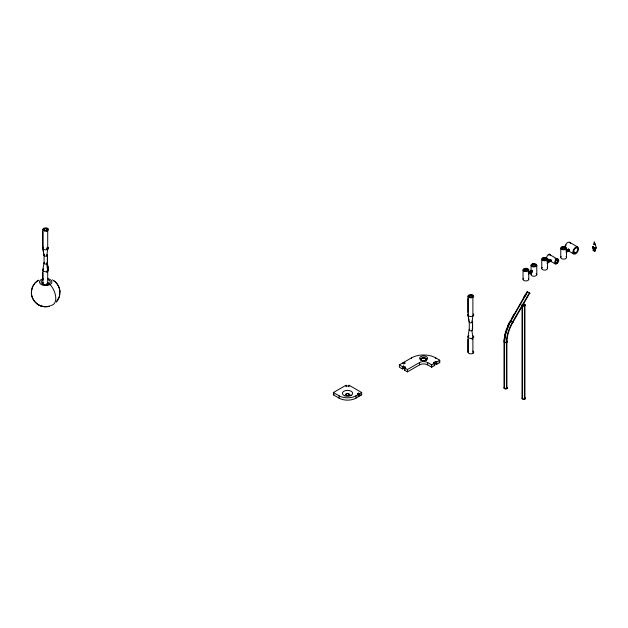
<?xml version="1.0" encoding="UTF-8"?>
<svg xmlns="http://www.w3.org/2000/svg" width="628" height="628" viewBox="0 0 628 628"><rect width="100%" height="100%" fill="white"/><g stroke="black" fill="none" stroke-linecap="round" stroke-linejoin="round"><path stroke-width="0.94" d="M42.83 284.531L42.837 270.236M47.39 255.062L47.39 262.983L48.238 268.501M468.025 336.946L468.017 352.19L468.017 339.332M472.578 329.692L472.578 321.772M532.513 271.218L532.434 270.856A2.857 1.649 0 0 1 531.508 270.323L528.179 272.246M595.925 248.17L594.912 249.143L592.706 247.487M593.177 248.609L593.177 248.139A1.146 0.659 0 0 1 593.813 247.62M594.441 249.332L594.441 248.869A1.146 0.659 0 0 0 595.454 248.288L595.925 248.555L595.925 247.408L595.022 247.408A2.174 1.256 60 0 0 595.697 247.495M595.925 248.555A1.711 0.989 0 0 1 594.912 249.143L594.912 248.759M595.454 248.751L595.454 248.288L595.454 250.619A1.146 0.659 0 0 1 594.441 251.2L593.177 250.47L593.177 248.139M31.502 290.858C30.003 300.372 39.98 309 49.149 306.331M504.017 340.439L505.595 331.419L509.434 322.156M31.479 291.094C30.756 297.46 34.893 303.976 40.993 305.954M348.752 395.106L350.502 395.083A8.659 5.008 60.1 0 1 351.17 395.42M504.645 339.512L506.513 330.391L510.015 322.29M46.755 255.934L47.704 249.332L47.704 230.664M471.942 322.635L472.892 316.033L472.892 297.374M31.557 290.458C32.122 286.211 34.768 282.333 38.457 280.166L35.011 282.993L32.672 286.604M31.455 291.266L32.436 287.184M42.845 269.899L43.976 262.983M468.033 336.6L469.163 329.692M504.896 334.104L503.994 341.656L503.994 387.978M594.535 242.298L594.983 244.52A2.284 1.319 60 0 1 595.525 247.762L595.525 248.908M507.565 326.05L527.104 291.565L530.048 293.26M523.336 298.08L525.196 294.815M524.984 296.361L526.272 294.092M527.591 291.847L509.292 323.695L505.454 334.206L504.567 341.656L504.567 387.978M529.373 292.876L512.432 322.211A28.566 16.509 -60 0 0 506.506 342.134L506.513 388.449M522.009 306.558L512.841 322.447A28.566 16.509 -60 0 0 506.906 342.362L506.922 388.677M523.422 304.109L529.773 293.111M512.024 317.627L513.924 314.377M511.938 318.922L513.257 316.669M593.719 247.142L593.719 247.283A1.711 0.989 0 0 0 592.706 247.864L592.918 246.49M594.912 249.143L594.912 247.989L595.925 247.408A1.711 0.989 0 0 1 594.912 247.989L593.609 247.762L592.871 246.529M56.339 301.997L59.401 296.447L59.864 290.937M56.489 301.817C62.093 295.709 60.649 285.002 53.615 280.606M592.706 247.864L593.719 247.283M46.896 230.201C49.11 227.783 41.809 228.317 44.714 230.319C45.836 231.104 48.615 229.699 46.653 228.686C45.781 228.325 43.929 228.451 44.007 229.707C44.635 231.426 47.61 229.228 46.896 231.363M546.902 261.436L550.214 259.521L551.227 260.102A2.857 1.649 -60 0 0 551.227 261.036L547.082 263.43M565.914 250.454L568.403 249.018L569.415 249.599A4.003 2.308 -60 0 0 569.415 250.533L566.087 252.456M528.352 273.306L532.513 270.904L532.513 271.838L528.352 274.24M547.082 262.496L551.227 260.102L551.227 261.036M566.087 251.522L569.415 249.599L569.415 250.533M358.266 395.656L359.656 396.025L361.681 394.855L361.681 392.524L359.656 393.685L358.651 393.104L358.651 396.606L356.021 398.121A12.003 6.932 0 0 1 339.049 398.121L333.397 394.855L333.397 392.524L346.106 385.184L346.106 386.738M333.397 394.855L334.19 394.392M404.785 369.17L403.404 368.369L402.391 368.95L399.361 367.199L399.361 364.868L402.893 362.827L403.906 363.416L404.919 362.827L404.919 363.557M403.906 363.267L403.906 362.246L411.481 357.874A17.144 9.899 0 0 1 435.722 357.874L439.765 360.205L439.765 362.537L436.735 364.287L435.722 363.706L434.207 364.578M399.361 364.868L402.391 366.619L403.404 366.038L405.421 367.199L405.421 367.93M357.638 394.415L357.638 393.685L358.651 393.104M333.397 392.524L339.049 395.789A12.003 6.932 0 0 0 356.021 395.789L358.651 394.274L357.638 393.685M433.705 363.267L433.705 362.537L434.709 363.117L434.709 365.457L431.679 367.199L427.644 364.868A5.715 3.297 0 0 0 419.559 364.868L407.439 371.87L404.408 370.12L404.408 367.788L405.421 367.199M404.408 370.12L405.107 369.719M404.408 367.788L407.439 369.539L419.559 362.537A5.715 3.297 0 0 1 427.644 362.537L431.679 364.868L434.709 363.117M433.705 362.537L435.722 361.375L436.735 361.956L439.765 360.205M532.976 264.435C530.652 265.762 534.97 267.23 535.621 265.44C535.464 262.747 529.82 265.354 533.612 266.225A1.711 0.989 0 0 0 534.302 266.217C538.706 264.977 530.495 262.19 532.976 266.767M556.934 259.929C553.456 261.727 557.499 264.859 557.915 260.753C557.664 258.728 555.16 260.863 555.49 262.127C556.848 264.985 559.658 258.783 555.921 259.348M40.459 305.773L44.941 306.747L49.753 306.174M48.945 306.393L49.698 306.181M346.106 386.008L348.964 386.008M41.275 306.048L41.731 306.205M531.916 271.555L532.513 271.838M564.839 247.456C557.617 246.309 566.221 252.15 564.839 247.456A4.003 2.308 -60 0 1 567.374 242.698A4.003 2.308 -60 0 1 570.412 243.609M38.905 305.043L38.198 304.635M52.43 279.907L52.94 280.174M594.818 250.25L595.454 250.619M569.627 242.337L577.713 247A4.003 2.308 -60 0 1 576.441 253.194A4.003 2.308 -60 0 1 572.979 251.2A4.003 2.308 -60 0 1 577.713 247M573.694 251.632L575.711 252.801M573.694 252.566L575.711 253.728M566.44 249.732L573.709 253.932M549.045 254.246L557.13 258.917M554.909 258.767L555.419 259.058M547.184 259.246L548.801 260.18M550.418 261.107L555.262 263.909M510.14 320.892L513.107 322.604M439.003 362.097L439.765 362.537M434.019 365.049L434.709 365.457M403.906 362.246L404.919 362.827M361.681 392.524L348.964 385.184L348.964 386.738M360.88 394.392L361.681 394.855M357.952 396.205L358.651 396.606M53.545 280.559C57.148 282.922 59.55 286.972 59.919 291.266M37.649 304.29L36.322 303.269M543.039 259.513C543.77 260.589 546.894 260.251 546.132 258.665C544.382 256.342 541.658 261.358 543.071 257.747M561.997 248.46C568.795 251.326 562.657 243.342 561.997 249.041M542.985 259.435C549.79 262.3 543.652 254.316 542.985 260.016M524.262 270.244C526.672 272.835 529.286 268.062 525.087 269.067C522.943 269.726 525.393 271.689 526.704 270.817C529.789 269.09 523.022 267.811 524.262 270.825M468.598 318.498L469.187 322.038M43.999 255.329L42.845 247.981L42.83 231.818M468.88 320.217L468.025 315.028L468.017 296.204M43.693 253.508L42.837 248.319L42.83 229.503M47.956 266.453L48.513 269.844M468.033 314.691L468.598 318.482M471.942 330.556L472.892 337.95L472.892 353.36M46.755 263.854L47.704 271.241L47.704 284.814M550.214 260.455L550.214 259.521A2.857 1.649 -60 0 0 550.191 260.29M568.411 249.952L568.403 249.018A4.003 2.308 -60 0 0 568.387 249.787M595.124 248.68L595.124 251.012M594.441 248.869L594.441 251.2M566.487 248.162A2.857 1.649 0 0 1 562.186 249.583A2.857 1.649 0 0 1 562.217 246.726A2.857 1.649 0 0 1 566.487 248.162L566.487 257.496M562.076 246.773L562.076 247.354M560.773 248.146L560.773 257.48M547.475 259.136A2.857 1.649 0 0 1 543.181 260.557A2.857 1.649 0 0 1 543.204 257.7A2.857 1.649 0 0 1 547.475 259.136L547.475 268.47M541.76 259.121L541.76 268.454M536.791 265.259A2.857 1.649 0 0 1 532.497 266.68A2.857 1.649 0 0 1 532.52 263.823A2.857 1.649 0 0 1 536.791 265.259L536.791 274.593M532.387 263.87L532.387 264.451M531.508 271.257L531.508 270.323L532.434 270.856L532.434 271.791A2.857 1.649 0 0 1 531.806 271.484M531.076 265.244L531.076 274.577M528.752 269.954A2.857 1.649 0 0 1 524.451 271.367A2.857 1.649 0 0 1 524.482 268.509A2.857 1.649 0 0 1 528.752 269.954L528.752 279.279M524.937 305.773L524.937 399.086M524.537 305.546L524.537 398.851M524.341 268.556L524.341 269.137M523.038 269.93L523.038 279.264M522.582 305.075L522.582 398.38M522.017 305.075L522.017 398.38M472.586 324.48L472.586 328.436M472.083 338.445L472.083 339.41M469.273 321.512L469.273 329.433M468.017 298.52L468.017 312.516M436.735 361.956L436.735 364.287M435.722 357.874L435.722 358.604M435.722 361.375L435.722 363.706M431.679 364.868L431.679 367.199M427.644 362.537L427.644 364.868M425.619 360.574L425.619 360.37A1.146 0.659 59.9 0 1 426.428 359.907M419.559 362.537L419.559 364.868M411.481 357.874L411.481 358.604M407.439 369.539L407.439 371.87M403.906 363.416L403.906 364.138M403.404 366.038L403.404 368.369M402.893 362.827L402.893 363.557M402.391 366.619L402.391 368.95M359.656 393.685L359.656 396.025M356.021 395.789L356.021 398.121M339.049 395.789L339.049 398.121M47.398 257.77L47.398 261.735M46.896 247.699L46.896 248.861M46.896 270.778L46.896 272.701M46.896 283.299L46.896 284.256M44.086 254.811L44.086 262.724M42.83 272.631L42.83 280.331M506.922 340.957A1.711 0.989 0 0 1 506.882 342.378A1.711 0.989 0 0 1 504.425 342.315A1.711 0.989 0 0 1 504.614 340.894M507.118 387.421A1.711 0.989 0 0 1 506.725 388.779A1.711 0.989 0 0 1 504.363 388.591A1.711 0.989 0 0 1 504.614 387.217M506.513 341.192A1.146 0.659 0 0 1 506.035 342.291A1.146 0.659 0 0 1 504.59 341.522M506.765 387.727A1.146 0.659 0 0 1 505.815 388.638A1.146 0.659 0 0 1 504.59 387.845M524.702 397.571A1.711 0.989 0 0 1 525.141 398.945A1.711 0.989 0 0 1 522.755 399.196A1.711 0.989 0 0 1 522.315 397.822M524.67 398.011A1.146 0.659 0 0 1 524.513 398.866A1.146 0.659 0 0 1 523.03 398.906A1.146 0.659 0 0 1 522.731 398.066M471.989 329.033A1.711 0.989 0 0 1 472.225 330.399A1.711 0.989 0 0 1 469.877 330.595A1.711 0.989 0 0 1 469.43 329.253M473.245 335.862A2.857 1.649 0 0 1 472.601 338.099A2.857 1.649 0 0 1 468.7 337.856A2.857 1.649 0 0 1 468.888 335.595M472.892 351.028A2.857 1.649 0 0 1 473.072 353.242A2.857 1.649 0 0 1 469.257 353.556A2.857 1.649 0 0 1 468.37 351.39M471.989 321.12A1.711 0.989 0 0 1 472.225 322.478A1.711 0.989 0 0 1 469.877 322.674A1.711 0.989 0 0 1 469.43 321.332M473.245 313.945A2.857 1.649 0 0 1 472.743 316.112A2.857 1.649 0 0 1 468.951 316.088A2.857 1.649 0 0 1 468.543 313.914M548.566 259.136A2.857 1.649 -60 0 1 546.603 258.022A2.857 1.649 -60 0 1 548.425 254.568A2.857 1.649 -60 0 1 550.615 255.251M548.848 255.266A1.711 0.989 -60 0 1 549.076 255.211M547.145 267.693A2.857 1.649 0 0 1 546.321 269.789A2.857 1.649 0 0 1 542.608 269.632A2.857 1.649 0 0 1 542.302 267.497M528.423 278.502A2.857 1.649 0 0 1 527.599 280.598A2.857 1.649 0 0 1 523.885 280.449A2.857 1.649 0 0 1 523.579 278.306M536.186 273.565A2.857 1.649 0 0 1 535.896 275.778A2.857 1.649 0 0 1 532.057 275.825A2.857 1.649 0 0 1 531.618 273.62M566.024 256.593A2.857 1.649 0 0 1 565.538 258.712A2.857 1.649 0 0 1 561.832 258.767A2.857 1.649 0 0 1 561.149 256.664M566.558 249.442A4.003 2.308 -60 0 1 566.048 249.418M565.954 245.47A2.857 1.649 -60 0 1 566.213 244.951M422.793 360.786A2.857 1.649 0 0 1 421.278 358.25A2.857 1.649 0 0 1 425.925 358.25A2.857 1.649 0 0 1 424.41 360.786M420.862 360.134A2.857 1.649 0 0 1 423.602 358.023A2.857 1.649 0 0 1 426.341 360.134M420.399 359.224A4.003 2.308 0 0 1 426.805 359.224M47.861 278.62A6.225 3.595 0 0 1 50.758 284.068A6.225 3.595 0 0 1 40.883 284.272A6.225 3.595 0 0 1 43.096 278.714M50.091 284.531A14.287 8.25 60 0 1 55.782 297.978A14.287 8.25 60 0 1 50.609 305.506M48.089 282.49A2.857 1.649 0 0 1 47.226 284.774M44.141 284.774A2.857 1.649 0 0 1 43.285 282.49M47.704 284.555A1.711 0.989 60 0 1 48.913 283.856M48.16 279.766A4.569 2.638 0 0 1 49.141 283.715A4.569 2.638 0 0 1 42.233 283.715A4.569 2.638 0 0 1 43.214 279.766M46.802 262.331A1.711 0.989 0 0 1 47.022 263.697A1.711 0.989 0 0 1 44.659 263.87A1.711 0.989 0 0 1 44.274 262.52M48.058 269.153A2.857 1.649 0 0 1 47.414 271.39A2.857 1.649 0 0 1 43.513 271.147A2.857 1.649 0 0 1 43.701 268.886M47.022 254.544A1.711 0.989 0 0 1 46.88 255.871A1.711 0.989 0 0 1 44.58 255.918A1.711 0.989 0 0 1 44.274 254.599M48.058 247.244A2.857 1.649 0 0 1 47.555 249.41A2.857 1.649 0 0 1 43.764 249.387A2.857 1.649 0 0 1 43.356 247.212M46.998 248.798A1.711 0.989 0 0 1 46.786 248.924M594.378 243.586A0.942 0.549 0 0 1 595.171 244.363A0.942 0.549 0 0 1 593.625 244.504A0.942 0.549 0 0 1 593.97 243.625M594.692 248.084A2.174 1.256 60 0 1 592.706 246.718M593.177 250.47A1.146 0.659 0 0 1 593.813 249.952M469.171 296.102C472.743 300.325 473.857 292.405 469.171 296.102M594.033 242.173L594.598 242.188L594.049 242.125M469.195 296C472.154 300.427 474.368 292.609 469.195 296M346.53 395.208A1.711 0.989 0 0 0 349.239 394.51A1.711 0.989 0 0 0 346.837 393.505A1.711 0.989 0 0 0 346.53 395.208M344.521 395.734A5.142 2.967 0 0 0 352.653 393.638A5.142 2.967 0 0 0 345.439 390.616A5.142 2.967 0 0 0 344.521 395.734M346.68 395.444A1.711 0.989 0 0 0 349.254 394.588A1.711 0.989 0 0 0 346.68 393.732A1.711 0.989 0 0 0 346.68 395.444M522.873 305.93A1.711 0.989 0 0 0 525.44 305.075A1.711 0.989 0 0 0 522.873 304.219A1.711 0.989 0 0 0 522.873 305.93M523.155 305.648A1.146 0.659 0 0 0 524.875 305.075A1.146 0.659 0 0 0 523.155 304.502A1.146 0.659 0 0 0 523.155 305.648M469.414 297.625A2.857 1.649 0 0 0 473.732 296.22A2.857 1.649 0 0 0 469.469 294.767A2.857 1.649 0 0 0 469.414 297.625M557.217 263.399A2.857 1.649 -60 0 0 558.135 258.971A2.857 1.649 -60 0 0 554.752 261.947A2.857 1.649 -60 0 0 557.217 263.399M576.237 252.417A2.857 1.649 -60 0 0 577.14 247.989A2.857 1.649 -60 0 0 573.756 250.988A2.857 1.649 -60 0 0 576.237 252.417M421.357 360.182A4.003 2.308 0 0 0 427.59 358.439A4.003 2.308 0 0 0 421.851 356.194A4.003 2.308 0 0 0 421.357 360.182M44.227 230.923A2.857 1.649 0 0 0 48.544 229.518A2.857 1.649 0 0 0 44.282 228.066A2.857 1.649 0 0 0 44.227 230.923"/></g></svg>
